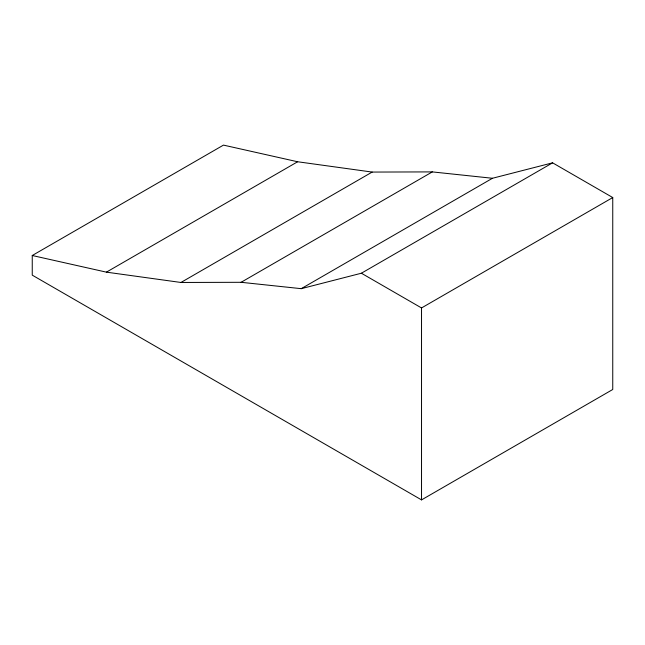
<?xml version="1.0" encoding="UTF-8"?>
<svg xmlns="http://www.w3.org/2000/svg" width="645" height="645" viewBox="0 0 645 645"><rect width="100%" height="100%" fill="white"/><g stroke="black" fill="none" stroke-linecap="round" stroke-linejoin="round"><path stroke-width="0.97" d="M32.25 255.509L223.468 145.109L297.627 161.758L372.173 172.07L432.319 171.901L492.457 178.27L552.604 162.83L612.75 197.547L612.75 389.491L421.532 499.891L32.25 275.141L32.25 255.509L106.409 272.15L180.955 282.47L241.101 282.3L301.239 288.67L361.385 273.222L552.604 162.83M106.409 272.15L297.627 161.758M180.955 282.47L372.173 172.07M241.101 282.3L432.319 171.901M301.239 288.67L492.457 178.27M361.385 273.222L421.532 307.947L612.75 197.547M421.532 307.947L421.532 499.891"/></g></svg>
